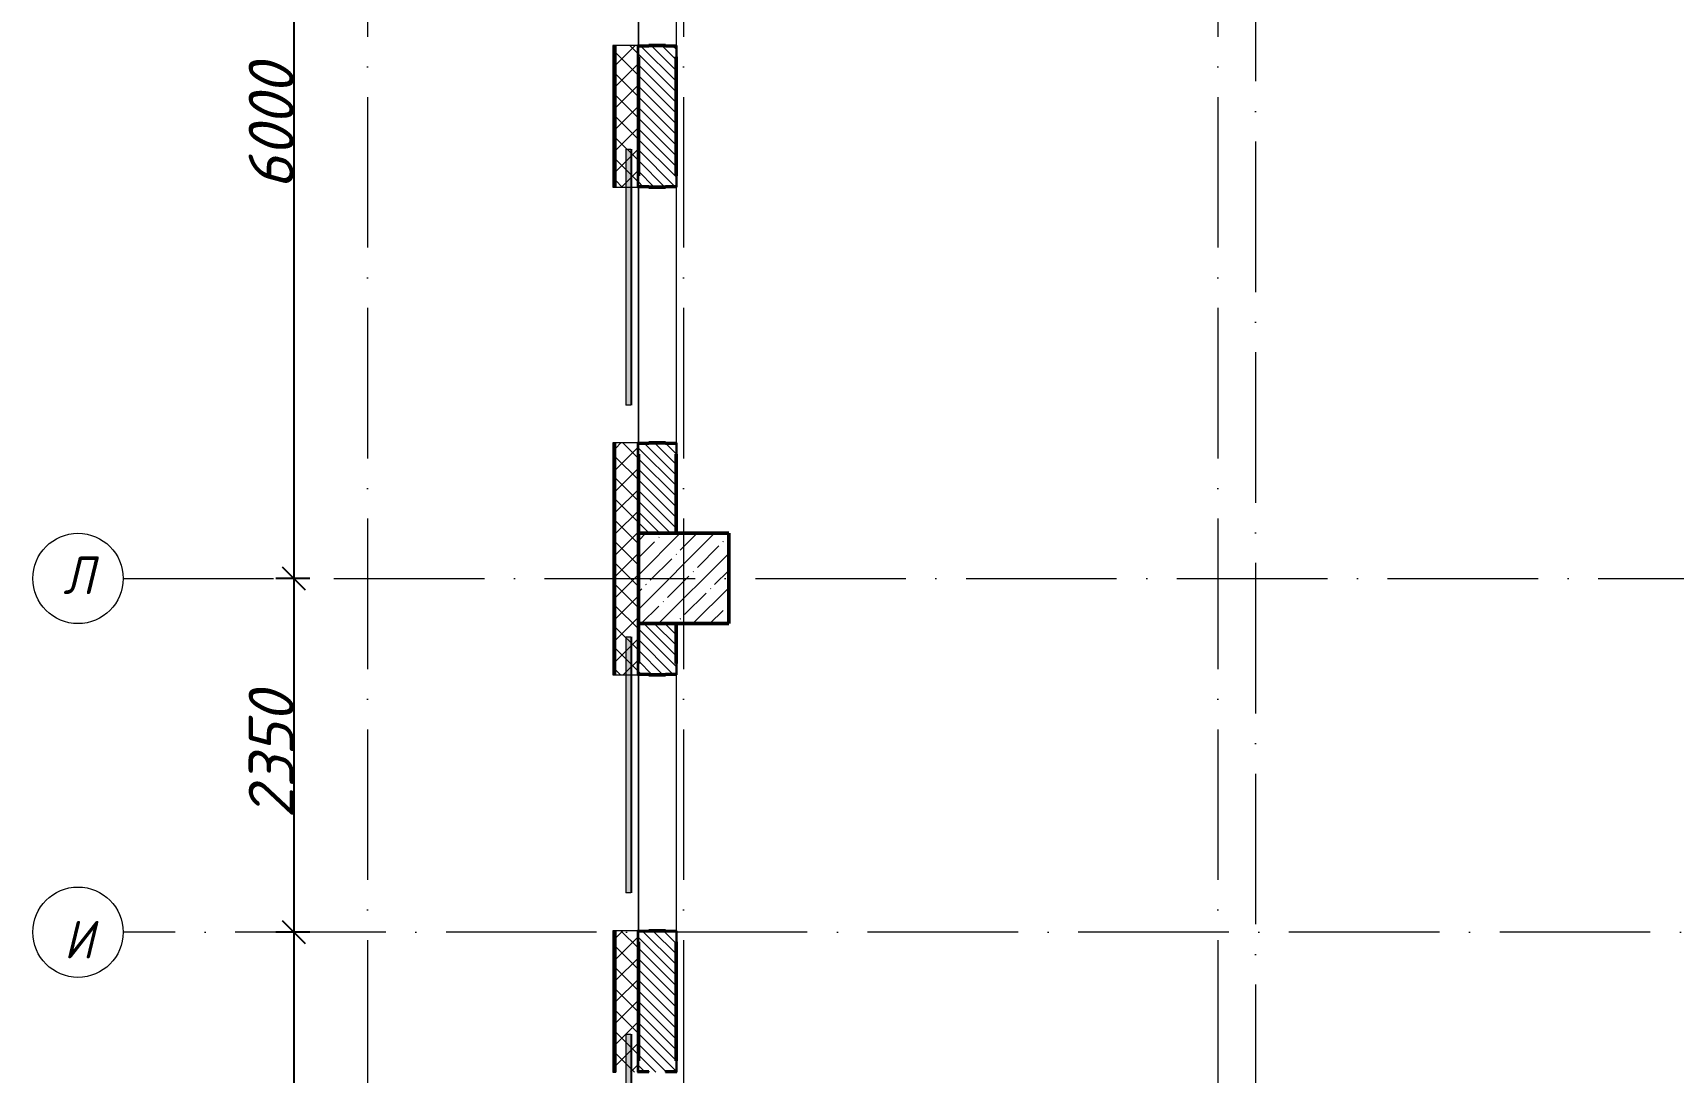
# Model space of a CAD drawing. Header units: millimetres. Extents: x -537608 to 253996, y -217170 to 186033.
# Drawn here: x -117921 to -107023, y -41337 to -34432 of the extents above; entities that cross this region are included whole.
import ezdxf

# ---------------------------------------------------------------- set-up
doc = ezdxf.new("R2010")
doc.units = ezdxf.units.MM
doc.linetypes.add('50_200_ШТРИХ_1Т_ш5_п1_п1_', pattern=[1400, 1000, -200, 0, -200])
for name, color, linetype, lineweight in [('A-____-____-DIMS', 7, 'Continuous', 9), ('A-GENM-____-MCUT', 7, 'Continuous', 25), ('A-GENM-____-OTLN-1', 7, 'Continuous', 25), ('A-GLAZ-____-OTLN', 7, 'Continuous', 9), ('A-WALL-____-MCUT-2', 7, 'Continuous', 50), ('A-WALL-____-MCUT-3', 7, 'Continuous', 9), ('A-WALL-____-OTLN', 7, 'Continuous', 9), ('A-WALL-____-PATT-1', 7, 'Continuous', 9), ('A-WALL-FNSH-MCUT-1', 7, 'Continuous', 9), ('S-COLS-____-MCUT', 7, 'Continuous', 50), ('S-COLS-____-OTLN', 7, 'Continuous', 9), ('S-GRID-____-IDEN', 7, 'Continuous', 9), ('S-GRID-____-OTLN-1', 7, '50_200_ШТРИХ_1Т_ш5_п1_п1_', 9)]:
    doc.layers.add(name, color=color, linetype=linetype, lineweight=lineweight)
doc.layers.add('A-GLAZ-____-OTLN-1', color=7, linetype='Continuous', lineweight=9, true_color=0xc0c0c0)
doc.styles.add('ISOCPEUR_I', font='isocpeui.ttf', dxfattribs={"height": 300})
doc.dimstyles.new('ISO-2_5_0_9К_БОЛЬШОЙ_ОСИ', dxfattribs={"dimscale": 304.8, "dimtxt": 248.995294, "dimasz": 0.492126, "dimexe": 0.393701, "dimexo": 0, "dimgap": 0, "dimtad": 1, "dimdec": 0, "dimzin": 0, "dimdsep": 46, "dimtxsty": 'ISOCPEUR_I', "dimblk1": 'OBLIQUE', "dimblk2": 'OBLIQUE', "dimsah": 1, "dimcen": 0.09, "dimdle": 0.393701, "dimazin": 0, "dimtfac": 1, "dimtdec": 4, "dimtix": 1, "dimtmove": 0, "dimatfit": 3, "dimfxl": 1, "dimtvp": 1, "dimtolj": 1, "dimtzin": 0, "dimarcsym": 2})
pattern_1 = [(135, (-184647.673, -56738.29), (-35.35534, -35.35534), [])]

# ---------------------------------------------------------------- blocks, each defined once
blk = doc.blocks.new('BSC_Колонна _Прямоугольная - 600х600-V12-АР1_План отверстий 2 этажа в осях 1-64_А-ГГ')
at = {"layer": 'S-COLS-____-OTLN'}
h = blk.add_hatch(dxfattribs=at)
h.set_pattern_fill('FP_40', color=256, style=0, pattern_type=2)
h.set_pattern_definition([(45, (-71050, -18681.04), (-114.04925, 114.04925), []), (45, (-70935.95, -18681.04), (-114.04925, 114.04925), [201.613, -40.323, 3.353, -36.97])])
h.paths.add_polyline_path([(-300, -300), (300, -300), (300, 300), (-300, 300)], flags=0)
at = {"layer": 'S-COLS-____-MCUT'}
for p, q in [((300, 300), (-300, 300)), ((-300, 300), (-300, -300)), ((300, -300), (300, 300)), ((-300, -300), (300, -300))]:
    blk.add_line(p, q, dxfattribs=at)
blk = doc.blocks.new('Фахверк_СКБ_Уголок - 250_2700-27497298-АР1_План отверстий 2 этажа в осях 1-64_А-ГГ')
at = {"layer": 'A-GENM-____-MCUT'}
for p, q in [((200, 181), (125, 181)), ((125, 181), (125, 106)), ((131, 106), (131, 175)), ((131, 175), (200, 175)), ((200, 175), (200, 181)), ((125, 106), (131, 106)), ((131, -6), (125, -6)), ((125, -6), (125, -81)), ((125, -81), (200, -81)), ((131, -75), (131, -6)), ((200, -75), (131, -75)), ((200, -81), (200, -75))]:
    blk.add_line(p, q, dxfattribs=at)
blk = doc.blocks.new('Отлив_СКБ - Отлив витража_СФТК-31883956-АР1_План отверстий 2 этажа в осях 1-64_А-ГГ')
at = {"layer": 'A-GLAZ-____-OTLN-1'}
for points in [[(0, 3), (0, 2), (1700, 3), (1700, 37), (0, 37)], [(0, 2), (0, 0), (1700, 0), (1700, 2)]]:
    blk.add_hatch(color=256, dxfattribs=at).paths.add_polyline_path(points, flags=0)
at = {"layer": 'A-GLAZ-____-OTLN'}
for p, q in [((0, 3), (0, 37)), ((1700, 37), (0, 37)), ((0, 2), (1700, 2)), ((1700, 37), (1700, 3)), ((1700, 0), (0, 0))]:
    blk.add_line(p, q, dxfattribs=at)
blk = doc.blocks.new('Ось сетки - Круг_Ø6_00__ISO-2_5_0_9K_-25732049-АР1_План отверстий 2 этажа в осях 1-64_А-ГГ')
at = {"layer": 'S-GRID-____-IDEN'}
blk.add_circle((0, 0), 3, dxfattribs=at)
blk = doc.blocks.new('_Oblique')
at = {"color": 0, "linetype": 'ByBlock', "lineweight": -2}
blk.add_line((-0.5, -0.5), (0.5, 0.5), dxfattribs=at)
blk = doc.blocks.new('*D2474')
at = {"layer": 'A-____-____-DIMS', "color": 0, "lineweight": -2, "transparency": 16777216}
for p, q in [((-116187, -31937), (-116187, -38177)), ((-116081, -32057), (-116307, -32057)), ((-116081, -38057), (-116307, -38057))]:
    blk.add_line(p, q, dxfattribs=at)
at = {"layer": 'Defpoints', "color": 0, "transparency": 16777216}
for p in [(-116081, -32057), (-116187, -38057), (-116081, -38057)]:
    blk.add_point(p, dxfattribs=at)
at = {"layer": 'A-____-____-DIMS', "color": 0, "lineweight": -2, "transparency": 16777216, "xscale": 150, "yscale": 150, "zscale": 150}
for p, rotation in [((-116187, -32057), 90), ((-116187, -38057), 270)]:
    blk.add_blockref('_Oblique', p, dxfattribs=dict(at, rotation=rotation))
at = {"layer": 'A-____-____-DIMS', "color": 0, "transparency": 16777216, "insert": (-116337, -35057), "char_height": 300, "width": 758.48, "attachment_point": 5, "rotation": 90, "style": 'ISOCPEUR_I'}
blk.add_mtext('\\A1;6000', dxfattribs=at)
blk = doc.blocks.new('*D2475')
at = {"layer": 'A-____-____-DIMS', "color": 0, "lineweight": -2, "transparency": 16777216}
for p, q in [((-116187, -37937), (-116187, -40527)), ((-116081, -38057), (-116307, -38057)), ((-116081, -40407), (-116307, -40407))]:
    blk.add_line(p, q, dxfattribs=at)
at = {"layer": 'Defpoints', "color": 0, "transparency": 16777216}
for p in [(-116081, -38057), (-116187, -40407), (-116081, -40407)]:
    blk.add_point(p, dxfattribs=at)
at = {"layer": 'A-____-____-DIMS', "color": 0, "lineweight": -2, "transparency": 16777216, "xscale": 150, "yscale": 150, "zscale": 150}
for p, rotation in [((-116187, -38057), 90), ((-116187, -40407), 270)]:
    blk.add_blockref('_Oblique', p, dxfattribs=dict(at, rotation=rotation))
at = {"layer": 'A-____-____-DIMS', "color": 0, "transparency": 16777216, "insert": (-116337, -39232), "char_height": 300, "width": 758.48, "attachment_point": 5, "rotation": 90, "style": 'ISOCPEUR_I'}
blk.add_mtext('\\A1;2350', dxfattribs=at)
blk = doc.blocks.new('*D2476')
at = {"layer": 'A-____-____-DIMS', "color": 0, "lineweight": -2, "transparency": 16777216}
for p, q in [((-116187, -40287), (-116187, -44427)), ((-116081, -40407), (-116307, -40407)), ((-116081, -44307), (-116307, -44307))]:
    blk.add_line(p, q, dxfattribs=at)
at = {"layer": 'Defpoints', "color": 0, "transparency": 16777216}
for p in [(-116081, -40407), (-116187, -44307), (-116081, -44307)]:
    blk.add_point(p, dxfattribs=at)
at = {"layer": 'A-____-____-DIMS', "color": 0, "lineweight": -2, "transparency": 16777216, "xscale": 150, "yscale": 150, "zscale": 150}
for p, rotation in [((-116187, -40407), 90), ((-116187, -44307), 270)]:
    blk.add_blockref('_Oblique', p, dxfattribs=dict(at, rotation=rotation))
at = {"layer": 'A-____-____-DIMS', "color": 0, "transparency": 16777216, "insert": (-116337, -42357), "char_height": 300, "width": 758.48, "attachment_point": 5, "rotation": 90, "style": 'ISOCPEUR_I'}
blk.add_mtext('\\A1;3900', dxfattribs=at)

msp = doc.modelspace()

# ---------------------------------------------------------------- hatches: boundary and pattern name
at = {"layer": 'A-WALL-____-PATT-1'}
h = msp.add_hatch(dxfattribs=at)
h.set_pattern_fill('FP_1', color=256, style=0, pattern_type=2)
h.set_pattern_definition([(45, (-184647.67, -56738.29), (-70.71068, 70.71068), []), (135, (-184647.67, -56738.29), (-70.71068, -70.71068), [])])
h.paths.add_polyline_path([(-114047.6725, -44407.2474), (-113897.6725, -44407.2474), (-113897.6725, -43112.2474), (-113903.6725, -43112.2474), (-113903.6725, -43037.2474), (-114047.6725, -43037.2474)], flags=0)
h.paths.add_polyline_path([(-113903.6725, -41337.2474), (-113903.6725, -41262.2474), (-113897.6725, -41262.2474), (-113897.6725, -40472.2474), (-113903.6725, -40472.2474), (-113903.6725, -40397.2474), (-114047.6725, -40397.2474), (-114047.6725, -41337.2474), (-113962.7906, -41337.2474)], flags=0)
h.paths.add_polyline_path([(-113962.7906, -38697.2474), (-113903.6725, -38697.2474), (-113903.6725, -38622.2474), (-113897.6725, -38622.2474), (-113897.6725, -37232.2474), (-113903.6725, -37232.2474), (-113903.6725, -37157.2474), (-114047.6725, -37157.2474), (-114047.6725, -38697.2474)], flags=0)
h.paths.add_polyline_path([(-113903.6725, -35457.2474), (-113903.6725, -35382.2474), (-113897.6725, -35382.2474), (-113897.6725, -34592.2474), (-113903.6725, -34592.2474), (-113903.6725, -34517.2474), (-114047.6725, -34517.2474), (-114047.6725, -35457.2474), (-113962.7906, -35457.2474)], flags=0)
h.paths.add_polyline_path([(-113962.7906, -32817.2474), (-113903.6725, -32817.2474), (-113903.6725, -32742.2474), (-113897.6725, -32742.2474), (-113897.6725, -31352.2474), (-113903.6725, -31352.2474), (-113903.6725, -31277.2474), (-114047.6725, -31277.2474), (-114047.6725, -32817.2474)], flags=0)
h.paths.add_polyline_path([(-113962.7906, -29577.2474), (-113903.6725, -29577.2474), (-113903.6725, -29502.2474), (-113897.6725, -29502.2474), (-113897.6725, -28712.2474), (-113903.6725, -28712.2474), (-113903.6725, -28637.2474), (-114047.6725, -28637.2474), (-114047.6725, -29577.2474)], flags=0)
h.paths.add_polyline_path([(-113903.6725, -26937.2474), (-113903.6725, -26862.2474), (-113897.6725, -26862.2474), (-113897.6725, -25472.2474), (-113903.6725, -25472.2474), (-113903.6725, -25397.2474), (-114047.6725, -25397.2474), (-114047.6725, -26937.2474), (-113962.7906, -26937.2474)], flags=0)
h.paths.add_polyline_path([(-113903.6725, -23697.2474), (-113903.6725, -23622.2474), (-113897.6725, -23622.2474), (-113897.6725, -22832.2474), (-113903.6725, -22832.2474), (-113903.6725, -22757.2474), (-114047.6725, -22757.2474), (-114047.6725, -23697.2474), (-113962.7906, -23697.2474)], flags=0)
h.paths.add_polyline_path([(-113962.7906, -21057.2474), (-113903.6725, -21057.2474), (-113903.6725, -20982.2474), (-113897.6725, -20982.2474), (-113897.6725, -19592.2474), (-113903.6725, -19592.2474), (-113903.6725, -19517.2474), (-114047.6725, -19517.2474), (-114047.6725, -21057.2474)], flags=0)
h.paths.add_polyline_path([(-113962.7906, -17817.2474), (-113903.6725, -17817.2474), (-113903.6725, -17742.2474), (-113897.6725, -17742.2474), (-113897.6725, -16952.2474), (-113903.6725, -16952.2474), (-113903.6725, -16877.2474), (-114047.6725, -16877.2474), (-114047.6725, -17817.2474)], flags=0)
h.paths.add_polyline_path([(-113903.6725, -15177.2474), (-113903.6725, -15102.2474), (-113897.6725, -15102.2474), (-113897.6725, -13657.2474), (-114047.6725, -13657.2474), (-114047.6725, -15177.2474), (-113962.7906, -15177.2474)], flags=0)
h = msp.add_hatch(dxfattribs=at)
h.set_pattern_fill('FP_6', color=256, style=0, pattern_type=2)
h.set_pattern_definition(pattern_1)
h.paths.add_polyline_path([(-113647.6725, -37757.2474), (-113647.6725, -37163.2474), (-113716.6725, -37163.2474), (-113716.6725, -37157.2474), (-113828.6725, -37157.2474), (-113828.6725, -37163.2474), (-113897.6725, -37163.2474), (-113897.6725, -37757.2474), (-113828.6725, -37757.2474)], flags=0)
h.paths.add_polyline_path([(-113716.6725, -35457.2474), (-113716.6725, -35451.2474), (-113647.6725, -35451.2474), (-113647.6725, -34523.2474), (-113716.6725, -34523.2474), (-113716.6725, -34517.2474), (-113828.6725, -34517.2474), (-113828.6725, -34523.2474), (-113897.6725, -34523.2474), (-113897.6725, -35451.2474), (-113828.6725, -35451.2474), (-113828.6725, -35457.2474)], flags=0)
h.paths.add_polyline_path([(-113716.6725, -32817.2474), (-113716.6725, -32811.2474), (-113647.6725, -32811.2474), (-113647.6725, -32357.2474), (-113897.6725, -32357.2474), (-113897.6725, -32811.2474), (-113828.6725, -32811.2474), (-113828.6725, -32817.2474)], flags=0)
h = msp.add_hatch(dxfattribs=at)
h.set_pattern_fill('FP_6', color=256, style=0, pattern_type=2)
h.set_pattern_definition(pattern_1)
h.paths.add_polyline_path([(-113828.6725, -43807.2474), (-113647.6725, -43807.2474), (-113647.6725, -43043.2474), (-113716.6725, -43043.2474), (-113716.6725, -43037.2474), (-113828.6725, -43037.2474), (-113828.6725, -43043.2474), (-113897.6725, -43043.2474), (-113897.6725, -43807.2474)], flags=0)
h.paths.add_polyline_path([(-113828.6725, -41337.2474), (-113716.6725, -41337.2474), (-113716.6725, -41331.2474), (-113647.6725, -41331.2474), (-113647.6725, -40403.2474), (-113716.6725, -40403.2474), (-113716.6725, -40397.2474), (-113828.6725, -40397.2474), (-113828.6725, -40403.2474), (-113897.6725, -40403.2474), (-113897.6725, -41331.2474), (-113828.6725, -41331.2474)], flags=0)
h.paths.add_polyline_path([(-113716.6725, -38697.2474), (-113716.6725, -38691.2474), (-113647.6725, -38691.2474), (-113647.6725, -38357.2474), (-113897.6725, -38357.2474), (-113897.6725, -38691.2474), (-113828.6725, -38691.2474), (-113828.6725, -38697.2474)], flags=0)

# ---------------------------------------------------------------- linework, layer by layer
at = {"layer": 'A-WALL-____-MCUT-2'}
for p, q in [((-113716.6725, -34517.2474), (-113828.6725, -34517.2474)), ((-113897.6725, -35382.2474), (-113897.6725, -34592.2474)), ((-113897.6725, -34592.2474), (-113897.6725, -35382.2474)), ((-113647.6725, -35382.2474), (-113647.6725, -34592.2474)), ((-113828.6725, -35457.2474), (-113716.6725, -35457.2474)), ((-113716.6725, -37157.2474), (-113828.6725, -37157.2474)), ((-113897.6725, -37757.2474), (-113897.6725, -37232.2474)), ((-113897.6725, -37232.2474), (-113897.6725, -37757.2474)), ((-113647.6725, -37757.2474), (-113647.6725, -37232.2474)), ((-113897.6725, -38622.2474), (-113897.6725, -38357.2474)), ((-113897.6725, -38357.2474), (-113897.6725, -38622.2474)), ((-113647.6725, -38622.2474), (-113647.6725, -38357.2474)), ((-113828.6725, -38697.2474), (-113716.6725, -38697.2474)), ((-113716.6725, -40397.2474), (-113828.6725, -40397.2474)), ((-113897.6725, -41262.2474), (-113897.6725, -40472.2474)), ((-113897.6725, -40472.2474), (-113897.6725, -41262.2474)), ((-113647.6725, -41262.2474), (-113647.6725, -40472.2474))]:
    msp.add_line(p, q, dxfattribs=at)
at = {"layer": 'A-WALL-____-MCUT-3'}
for p, q in [((-114059.6725, -34517.2474), (-114059.6725, -35457.2474)), ((-114054.6725, -34517.2474), (-114054.6725, -35457.2474)), ((-113903.6725, -34517.2474), (-114047.6725, -34517.2474)), ((-114047.6725, -34517.2474), (-114047.6725, -35457.2474)), ((-114047.6725, -35457.2474), (-113903.6725, -35457.2474)), ((-114059.6725, -37157.2474), (-114059.6725, -38697.2474)), ((-114054.6725, -37157.2474), (-114054.6725, -38697.2474)), ((-113903.6725, -37157.2474), (-114047.6725, -37157.2474)), ((-114047.6725, -37157.2474), (-114047.6725, -37157.2474)), ((-114047.6725, -38697.2474), (-114047.6725, -37157.2474)), ((-114047.6725, -38697.2474), (-113903.6725, -38697.2474)), ((-114059.6725, -40397.2474), (-114059.6725, -41337.2474)), ((-114054.6725, -40397.2474), (-114054.6725, -41337.2474)), ((-113903.6725, -40397.2474), (-114047.6725, -40397.2474)), ((-114047.6725, -40397.2474), (-114047.6725, -41337.2474))]:
    msp.add_line(p, q, dxfattribs=at)
at = {"layer": 'A-WALL-____-OTLN'}
for p, q in [((-113897.6725, -32817.2474), (-113897.6725, -34517.2474)), ((-113897.6725, -34517.2474), (-113897.6725, -32817.2474)), ((-113647.6725, -32817.2474), (-113647.6725, -34517.2474)), ((-113897.6725, -35457.2474), (-113897.6725, -37157.2474)), ((-113897.6725, -37157.2474), (-113897.6725, -35457.2474)), ((-113647.6725, -35457.2474), (-113647.6725, -37157.2474)), ((-113897.6725, -38697.2474), (-113897.6725, -40397.2474)), ((-113897.6725, -40397.2474), (-113897.6725, -38697.2474)), ((-113647.6725, -38697.2474), (-113647.6725, -40397.2474))]:
    msp.add_line(p, q, dxfattribs=at)
at = {"layer": 'A-WALL-FNSH-MCUT-1'}
for p, q in [((-114047.6725, -34517.2474), (-114067.6725, -34517.2474)), ((-114067.6725, -34517.2474), (-114067.6725, -35457.2474)), ((-114067.6725, -35457.2474), (-114047.6725, -35457.2474)), ((-114047.6725, -37157.2474), (-114067.6725, -37157.2474)), ((-114067.6725, -37157.2474), (-114067.6725, -38697.2474)), ((-114067.6725, -38697.2474), (-114047.6725, -38697.2474)), ((-114047.6725, -40397.2474), (-114067.6725, -40397.2474)), ((-114067.6725, -40397.2474), (-114067.6725, -41337.2474)), ((-114067.6725, -41337.2474), (-114047.6725, -41337.2474))]:
    msp.add_line(p, q, dxfattribs=at)
at = {"layer": 'S-GRID-____-OTLN-1'}
for p, q in [((-115697.6725, -6857.3298), (-115697.6725, -61220.8957)), ((-113597.6725, -6857.3298), (-113597.6725, -61004.0561)), ((-110047.6725, -6857.3298), (-110047.6725, -45407.2474)), ((-109797.6725, -7152.1763), (-109797.6725, -45407.2474)), ((-117320.9021, -38057.2474), (-94328.8852, -38057.2474)), ((-80573.2659, -40407.2474), (-117320.9021, -40407.2474))]:
    msp.add_line(p, q, dxfattribs=at)

# ---------------------------------------------------------------- block references
at = {"layer": 'A-GENM-____-OTLN-1'}
for p, rotation in [((-113822.6725, -34392.2474), 269.9999999999999), ((-113722.6725, -35582.2474), 89.99999999999991), ((-113822.6725, -37032.2474), 269.9999999999999), ((-113722.6725, -38822.2474), 89.99999999999991), ((-113822.6725, -40272.2474), 269.9999999999999), ((-113722.6725, -41462.2474), 89.99999999999991)]:
    msp.add_blockref('Фахверк_СКБ_Уголок - 250_2700-27497298-АР1_План отверстий 2 этажа в осях 1-64_А-ГГ', p, dxfattribs=dict(at, rotation=rotation))
at = {"layer": 'A-GLAZ-____-OTLN', "rotation": 90}
for p in [(-113944.1575, -36905.6377), (-113944.1575, -40145.6377), (-113944.1575, -42785.6377)]:
    msp.add_blockref('Отлив_СКБ - Отлив витража_СФТК-31883956-АР1_План отверстий 2 этажа в осях 1-64_А-ГГ', p, dxfattribs=at)
at = {"layer": 'S-COLS-____-OTLN'}
msp.add_blockref('BSC_Колонна _Прямоугольная - 600х600-V12-АР1_План отверстий 2 этажа в осях 1-64_А-ГГ', (-113597.6725, -38057.2474), dxfattribs=at)
at = {"layer": 'S-GRID-____-IDEN', "xscale": 99.99999999999993, "yscale": 99.99999999999993, "zscale": 99.99999999999993}
for p, rotation in [((-117620.9021, -38057.2474), 269.9999999999995), ((-117620.9021, -40407.2474), 89.99999999999982)]:
    msp.add_blockref('Ось сетки - Круг_Ø6_00__ISO-2_5_0_9K_-25732049-АР1_План отверстий 2 этажа в осях 1-64_А-ГГ', p, dxfattribs=dict(at, rotation=rotation))

# ---------------------------------------------------------------- texts
at = {"layer": 'S-GRID-____-IDEN', "char_height": 250, "width": 223.670812, "attachment_point": 1, "style": 'ISOCPEUR_I'}
for s, insert in [('\\fISOCPEUR|b0|i1|c204|p34|;\\W.9;Л', (-117718.8816, -37910.6149)), ('\\fISOCPEUR|b0|i1|c204|p34|;\\W.9;И', (-117713.7226, -40331.1715))]:
    msp.add_mtext(s, dxfattribs=dict(at, insert=insert))

# ---------------------------------------------------------------- dimensions: what is measured, and where the dimension line sits
at = {"layer": 'A-____-____-DIMS'}
for base, p1, p2, override, picture, middle in [((-116187.3145, -38057.2474), (-116081.2485, -32057.2474), (-116081.2485, -38057.2474), {"dimpost": '<>', "dimfxl": 6000}, '*D2474', (-116337.3145, -35057.2474)), ((-116187.3145, -40407.2474), (-116081.2485, -38057.2474), (-116081.2485, -40407.2474), {"dimpost": '<>', "dimfxl": 2350}, '*D2475', (-116337.3145, -39232.2474)), ((-116187.3145, -44307.2474), (-116081.2485, -40407.2474), (-116081.2485, -44307.2474), {"dimpost": '<>', "dimfxl": 3900}, '*D2476', (-116337.3145, -42357.2474))]:
    dim = msp.add_linear_dim(base=base, p1=p1, p2=p2, angle=90, dimstyle='ISO-2_5_0_9К_БОЛЬШОЙ_ОСИ', override=override, dxfattribs=at)
    dim.commit()
    dim.dimension.update_dxf_attribs({"geometry": picture, "text_midpoint": middle})

doc.saveas('drawing.dxf')
